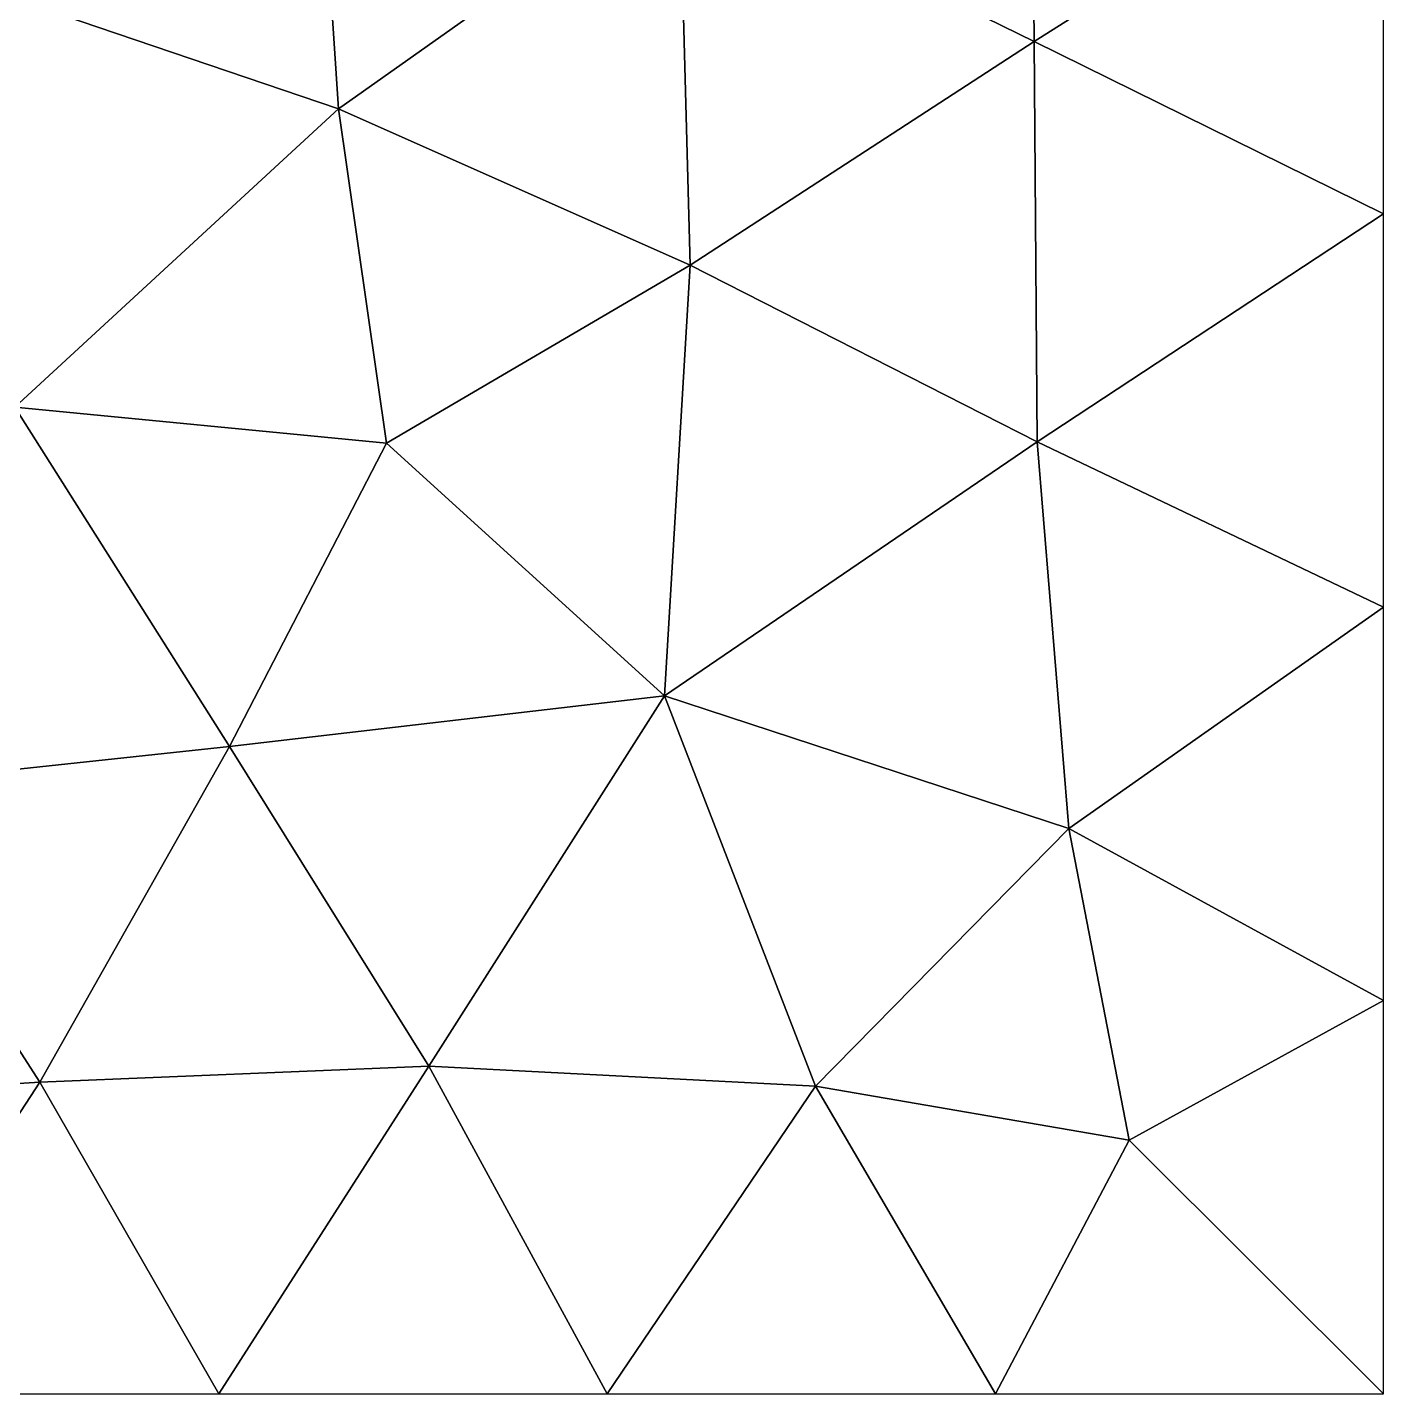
# Model space of a CAD drawing. Header units: metres. Extents: x 1 to 72, y -280 to 0.
# Drawn here: x 37.42 to 72.5, y -280 to -244.66 of the extents above; entities that cross this region are included whole.
import ezdxf

# ---------------------------------------------------------------- set-up
doc = ezdxf.new("R2010")
doc.units = ezdxf.units.M

msp = doc.modelspace()

# ---------------------------------------------------------------- linework, layer by layer
at = {"layer": 'layer', "color": 0}
for points in [[(63.4581, -245.021), (63.368, -234.676), (54.2863, -240.52)], [(63.4581, -245.021), (72.5, -239.31), (63.368, -234.676)], [(45.4748, -246.761), (44.7769, -236.23), (35.428, -243.347)], [(45.4748, -246.761), (54.2863, -240.52), (44.7769, -236.23)], [(72.5, -249.482), (72.5, -239.31), (63.4581, -245.021)], [(54.5617, -250.812), (54.2863, -240.52), (45.4748, -246.761)], [(54.5617, -250.812), (63.4581, -245.021), (54.2863, -240.52)], [(37.1032, -254.48), (45.4748, -246.761), (35.428, -243.347)], [(63.5434, -255.378), (63.4581, -245.021), (54.5617, -250.812)], [(63.5434, -255.378), (72.5, -249.482), (63.4581, -245.021)], [(37.1032, -254.48), (46.7159, -255.411), (45.4748, -246.761)], [(46.7159, -255.411), (54.5617, -250.812), (45.4748, -246.761)], [(72.5, -259.655), (72.5, -249.482), (63.5434, -255.378)], [(53.8992, -261.949), (54.5617, -250.812), (46.7159, -255.411)], [(53.8992, -261.949), (63.5434, -255.378), (54.5617, -250.812)], [(32.8345, -264.308), (42.6498, -263.264), (37.1032, -254.48)], [(37.1032, -254.48), (42.6498, -263.264), (46.7159, -255.411)], [(42.6498, -263.264), (53.8992, -261.949), (46.7159, -255.411)], [(64.3567, -265.378), (63.5434, -255.378), (53.8992, -261.949)], [(64.3567, -265.378), (72.5, -259.655), (63.5434, -255.378)], [(72.5, -269.827), (72.5, -259.655), (64.3567, -265.378)], [(42.6498, -263.264), (47.8046, -271.531), (53.8992, -261.949)], [(47.8046, -271.531), (57.8029, -272.046), (53.8992, -261.949)], [(53.8992, -261.949), (57.8029, -272.046), (64.3567, -265.378)], [(32.8345, -264.308), (37.7455, -271.939), (42.6498, -263.264)], [(37.7455, -271.939), (47.8046, -271.531), (42.6498, -263.264)], [(28.4008, -272.516), (37.7455, -271.939), (32.8345, -264.308)], [(57.8029, -272.046), (65.92, -273.445), (64.3567, -265.378)], [(65.92, -273.445), (72.5, -269.827), (64.3567, -265.378)], [(72.5, -280), (72.5, -269.827), (65.92, -273.445)], [(37.7455, -271.939), (42.38, -280), (47.8046, -271.531)], [(42.38, -280), (52.42, -280), (47.8046, -271.531)], [(47.8046, -271.531), (52.42, -280), (57.8029, -272.046)], [(28.4008, -272.516), (32.4867, -280), (37.7455, -271.939)], [(32.4867, -280), (42.38, -280), (37.7455, -271.939)], [(52.42, -280), (62.46, -280), (57.8029, -272.046)], [(57.8029, -272.046), (62.46, -280), (65.92, -273.445)], [(62.46, -280), (72.5, -280), (65.92, -273.445)]]:
    msp.add_3dface(points, dxfattribs=at)

doc.saveas('drawing.dxf')
